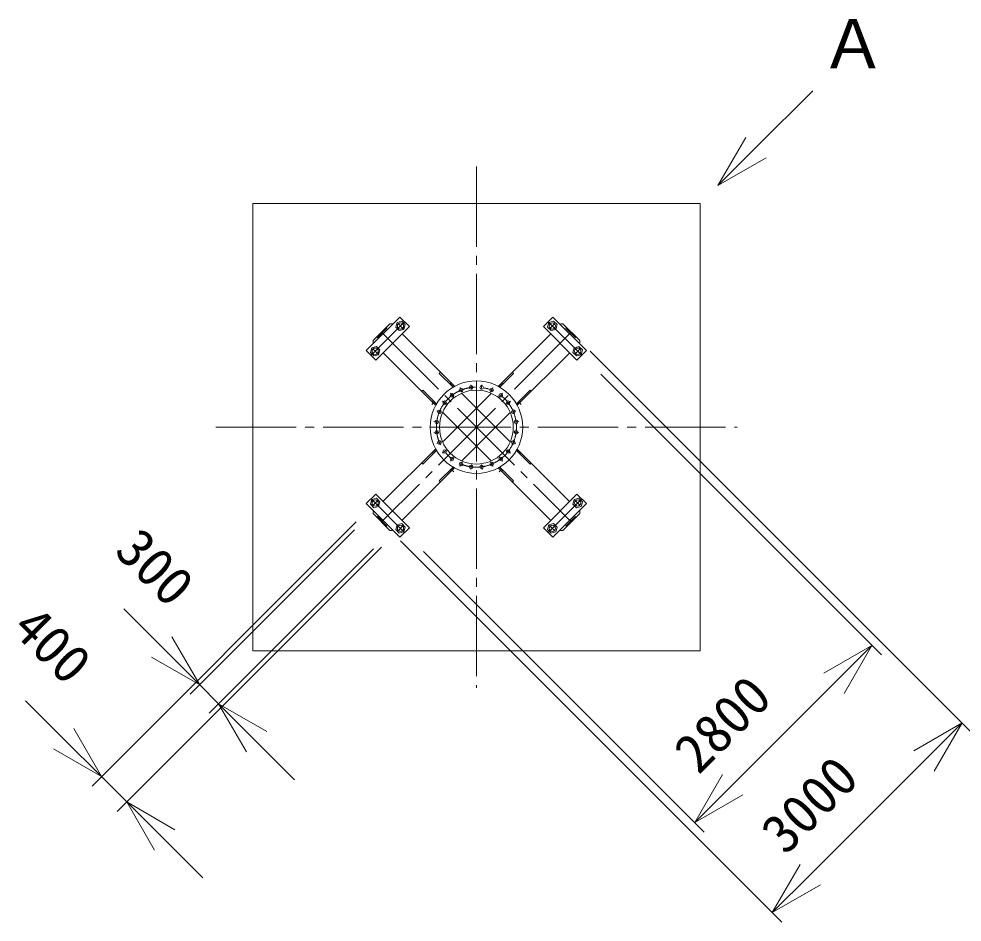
# Model space of a CAD drawing. Units: millimetres, scale not verified. Extents: x -28002 to 28035, y -36424 to 40779.
# Drawn here: x -23223 to -12680, y -33192 to -23095 of the extents above; entities that cross this region are included whole.
import ezdxf
from ezdxf.enums import TextEntityAlignment as Align

# ---------------------------------------------------------------- set-up
doc = ezdxf.new("R2010")
doc.units = ezdxf.units.MM
doc.header["$LTSCALE"] = 100
doc.linetypes.add('CHAIN2', pattern=[12, 9, -1, 1, -1])
for name, color, linetype, lineweight in [('0-2_12 常用一点鎖線', 3, 'CHAIN2', 18), ('0-4_05 寸法', 7, 'Continuous', 18), ('0-6_20 躯体・土木、外形線', 1, 'Continuous', 18), ('0-8_10 常用外形線', 3, 'Continuous', 18)]:
    doc.layers.add(name, color=color, linetype=linetype, lineweight=lineweight)
doc.styles.add('ＭＳ ゴシック', font='')
doc.styles.get('ＭＳ ゴシック').set_extended_font_data('MS Gothic')

msp = doc.modelspace()

# ---------------------------------------------------------------- linework, layer by layer
at = {"layer": '0-2_12 常用一点鎖線'}
for p, q in [((-18109.3, -24744.4), (-18109.4, -30572.6)), ((-18911.9, -26481.1), (-19286.7, -26855.9)), ((-18926.2, -26558.8), (-18985.6, -26499.4)), ((-17306.8, -26481.1), (-16932, -26855.9)), ((-17292.5, -26558.8), (-17233.1, -26499.4)), ((-19170, -26597.8), (-17048.7, -28719.1)), ((-17048.7, -26597.8), (-19170, -28719.1)), ((-19209, -26841.7), (-19268.4, -26782.3)), ((-17009.7, -26841.7), (-16950.3, -26782.3)), ((-18379.5, -27176.3), (-18392.9, -27189.7)), ((-18164.6, -27239.6), (-18171.9, -27184.4)), ((-18054.3, -27239.6), (-18047.1, -27184.4)), ((-17839.2, -27176.3), (-17825.8, -27189.7)), ((-18366.6, -27323.4), (-18400.5, -27279.2)), ((-18271.1, -27268.2), (-18292.5, -27216.8)), ((-17947.8, -27268.1), (-17926.5, -27216.7)), ((-17852.2, -27323.2), (-17818.4, -27279)), ((-18608.8, -27405.6), (-18578.2, -27374.9)), ((-18444.6, -27401.4), (-18488.8, -27367.5)), ((-17774.2, -27401.2), (-17730.1, -27367.3)), ((-17609.9, -27405.6), (-17640.5, -27374.9)), ((-18499.7, -27496.9), (-18551.2, -27475.6)), ((-17719.1, -27496.7), (-17667.6, -27475.4)), ((-18528.2, -27603.4), (-18583.4, -27596.2)), ((-17690.5, -27603.2), (-17635.3, -27595.9)), ((-21023.5, -27658.5), (-15195.2, -27658.5)), ((-18528.2, -27713.7), (-18583.4, -27721)), ((-17690.5, -27713.5), (-17635.3, -27720.7)), ((-18499.6, -27820.3), (-18551.1, -27841.6)), ((-17719, -27820), (-17667.5, -27841.3)), ((-18591.6, -27928.6), (-18578.2, -27942)), ((-18444.5, -27915.8), (-18488.6, -27949.7)), ((-17774.1, -27915.6), (-17729.9, -27949.5)), ((-17627.1, -27928.6), (-17640.5, -27942)), ((-18366.4, -27993.7), (-18400.3, -28037.9)), ((-17852, -27993.6), (-17818.1, -28037.7)), ((-18362.3, -28157.9), (-18392.9, -28127.3)), ((-18270.9, -28048.8), (-18292.2, -28100.3)), ((-18164.4, -28077.4), (-18171.6, -28132.5)), ((-18054.1, -28077.3), (-18046.8, -28132.5)), ((-17947.5, -28048.7), (-17926.2, -28100.2)), ((-17856.4, -28157.9), (-17825.8, -28127.3)), ((-18911.9, -28835.8), (-19286.7, -28461)), ((-16932, -28461), (-17306.8, -28835.8)), ((-19209, -28475.3), (-19268.4, -28534.7)), ((-17009.7, -28475.3), (-16950.3, -28534.7)), ((-18926.2, -28758.1), (-18985.6, -28817.5)), ((-17292.5, -28758.1), (-17233.1, -28817.5))]:
    msp.add_line(p, q, dxfattribs=at)
msp.add_circle((-18109.4, -27658.5), 447.5, dxfattribs=at)
at = {"layer": '0-4_05 寸法'}
for p, q in [((-16836.6, -26809.9), (-12575.5, -31071)), ((-16719.9, -27068), (-13582.8, -30205.1)), ((-19452.9, -28719.1), (-22405.7, -31672)), ((-19470.5, -28807.5), (-21308.5, -30645.5)), ((-18957.9, -28931.3), (-14696.9, -33192.3)), ((-19170, -29002), (-22122.8, -31954.8)), ((-19258.4, -29019.7), (-21096.4, -30857.6)), ((-18699.8, -29047.9), (-15562.7, -32185)), ((-21626.7, -30115.1), (-22051, -29690.9)), ((-21202.4, -30539.4), (-21626.7, -30115.1)), ((-13688.9, -30099.1), (-14113.1, -30523.3)), ((-21202.4, -30539.4), (-20990.3, -30751.5)), ((-14113.1, -30523.3), (-15244.5, -31654.7)), ((-22723.9, -31141.6), (-23148.1, -30717.4)), ((-20990.3, -30751.5), (-20566, -31175.8)), ((-12681.6, -30964.9), (-13105.9, -31389.2)), ((-22299.6, -31565.9), (-22723.9, -31141.6)), ((-20566, -31175.8), (-20141.8, -31600.1)), ((-13105.9, -31389.2), (-14378.7, -32662)), ((-22299.6, -31565.9), (-22016.8, -31848.7)), ((-15668.8, -32079), (-15244.5, -31654.7)), ((-22016.8, -31848.7), (-21592.5, -32273)), ((-21592.5, -32273), (-21168.3, -32697.3)), ((-14802.9, -33086.2), (-14378.7, -32662))]:
    msp.add_line(p, q, dxfattribs=at)
for points in [[(-15409.3, -24958.5), (-14985.1, -24534.2), (-14348.7, -23897.8)], [(-14871.4, -24647.9), (-15409.3, -24958.5), (-15098.8, -24420.5)], [(-21513, -30001.5), (-21202.4, -30539.4), (-21740.4, -30228.8)], [(-14226.8, -30409.7), (-13688.9, -30099.1), (-13999.4, -30637)], [(-20679.7, -31289.5), (-20990.3, -30751.5), (-20452.3, -31062.1)], [(-13219.5, -31275.5), (-12681.6, -30964.9), (-12992.2, -31502.8)], [(-22610.2, -31028), (-22299.6, -31565.9), (-22837.6, -31255.3)], [(-15130.8, -31768.4), (-15668.8, -32079), (-15358.2, -31541)], [(-21706.2, -32386.7), (-22016.8, -31848.7), (-21478.8, -32159.3)], [(-14265, -32775.6), (-14802.9, -33086.2), (-14492.3, -32548.3)]]:
    msp.add_lwpolyline(points, dxfattribs=at)
at = {"layer": '0-6_20 躯体・土木、外形線'}
for p, q in [((-20609.3, -25158.5), (-20609.3, -30158.5)), ((-20609.3, -25158.5), (-15609.3, -25158.5)), ((-15609.3, -25158.5), (-15609.3, -30158.5)), ((-15609.3, -30158.5), (-20609.3, -30158.5))]:
    msp.add_line(p, q, dxfattribs=at)
at = {"layer": '0-8_10 常用外形線'}
for p, q in [((-19109.9, -26551.9), (-19216, -26657.9)), ((-19109.9, -26551.9), (-19216, -26657.9)), ((-19117.1, -26544.6), (-19109.9, -26551.9)), ((-19116.1, -26545.7), (-19109.9, -26551.9)), ((-19051.4, -26504.2), (-19076.4, -26504.2)), ((-19051.4, -26504.2), (-19046.5, -26509.2)), ((-17171.9, -26508.9), (-17167.3, -26504.2)), ((-17167.3, -26504.2), (-17142.3, -26504.2)), ((-17142.3, -26504.2), (-17167.3, -26504.2)), ((-17167.3, -26504.2), (-17142.3, -26504.2)), ((-16955.1, -26691.4), (-17142.3, -26504.2)), ((-17142.3, -26504.2), (-16955.1, -26691.4)), ((-16955.1, -26691.4), (-17142.3, -26504.2)), ((-17101.4, -26544.5), (-17108.8, -26551.9)), ((-17101.6, -26544.6), (-17108.8, -26551.9)), ((-17102.6, -26545.7), (-17108.8, -26551.9)), ((-17002.7, -26657.9), (-17108.8, -26551.9)), ((-17108.8, -26551.9), (-17002.7, -26657.9)), ((-17108.8, -26551.9), (-17002.7, -26657.9)), ((-19223.2, -26650.7), (-19216, -26657.9)), ((-19222.2, -26651.7), (-19216, -26657.9)), ((-18939, -26616.7), (-18355.5, -27200.2)), ((-17864, -27201), (-17278.9, -26615.9)), ((-16995.5, -26650.7), (-17002.7, -26657.9)), ((-16995.7, -26650.9), (-17002.7, -26657.9)), ((-16996.5, -26651.7), (-17002.7, -26657.9)), ((-19263.6, -26716.4), (-19263.6, -26691.4)), ((-19263.6, -26691.4), (-19263.6, -26716.4)), ((-19263.6, -26716.4), (-19258.8, -26721.1)), ((-16959.8, -26721), (-16955.1, -26716.4)), ((-16955.1, -26691.4), (-16955.1, -26716.4)), ((-16955.1, -26716.4), (-16955.1, -26691.4)), ((-16955.1, -26691.4), (-16955.1, -26716.4)), ((-19151.1, -26828.8), (-18570.3, -27409.7)), ((-17651.9, -27413.2), (-17066.8, -26828.1)), ((-18509.4, -27044.5), (-18523.7, -27058.8)), ((-18370.6, -27212), (-18523.7, -27058.8)), ((-17848.1, -27212), (-17695, -27058.8)), ((-17709.3, -27044.5), (-17695, -27058.8)), ((-18391.9, -27163.9), (-18405.2, -27177.2)), ((-18367.1, -27188.6), (-18380.5, -27202)), ((-17851.6, -27188.6), (-17838.2, -27202)), ((-17826.8, -27163.9), (-17813.5, -27177.2)), ((-18720.8, -27256), (-18709, -27244.1)), ((-18555.8, -27397.3), (-18709, -27244.1)), ((-18482, -27819), (-17948.6, -27285.5)), ((-18273.6, -27282.1), (-17737.5, -27818.1)), ((-17662.9, -27397.3), (-17509.7, -27244.1)), ((-17497.9, -27256), (-17509.7, -27244.1)), ((-18603.9, -27375.9), (-18590.6, -27362.6)), ((-18579.2, -27400.7), (-18565.8, -27387.4)), ((-17639.5, -27400.7), (-17652.9, -27387.4)), ((-17614.8, -27375.9), (-17628.1, -27362.6)), ((-18485.8, -27494.2), (-17947, -28032.9)), ((-18272.5, -28033.7), (-17736.4, -27497.7)), ((-19149.9, -28486.9), (-18566.5, -27903.5)), ((-18555.8, -27919.7), (-18709, -28072.8)), ((-18579.2, -27916.3), (-18565.8, -27929.6)), ((-17662.9, -27919.7), (-17509.7, -28072.8)), ((-17655.7, -27900), (-17067.1, -28488.6)), ((-17639.5, -27916.3), (-17652.9, -27929.6)), ((-18603.9, -27941), (-18590.6, -27954.3)), ((-17614.8, -27941), (-17628.1, -27954.3)), ((-18937.8, -28699.1), (-18357, -28118.3)), ((-18723.3, -28058.5), (-18709, -28072.8)), ((-18370.6, -28104.9), (-18523.7, -28258.1)), ((-18391.9, -28153.1), (-18405.2, -28139.7)), ((-18367.1, -28128.3), (-18380.5, -28115)), ((-17865.2, -28114.8), (-17281.8, -28698.1)), ((-17851.6, -28128.3), (-17838.2, -28115)), ((-17848.1, -28104.9), (-17695, -28258.1)), ((-17826.8, -28153.1), (-17813.5, -28139.7)), ((-17495.4, -28058.5), (-17509.7, -28072.8)), ((-18511.9, -28270), (-18523.7, -28258.1)), ((-17706.8, -28270), (-17695, -28258.1)), ((-18964.9, -28888.8), (-19339.7, -28514.1)), ((-19263.6, -28600.6), (-19258.4, -28595.4)), ((-19263.6, -28625.6), (-19263.6, -28600.6)), ((-19263.6, -28600.6), (-19263.6, -28625.6)), ((-19263.6, -28625.6), (-19263.6, -28600.6)), ((-19263.6, -28625.6), (-19076.4, -28812.7)), ((-19076.4, -28812.7), (-19263.6, -28625.6)), ((-19263.6, -28625.6), (-19076.4, -28812.7)), ((-19223.2, -28666.3), (-19216, -28659)), ((-19223, -28666), (-19216, -28659)), ((-19222.2, -28665.2), (-19216, -28659)), ((-19109.9, -28765.1), (-19216, -28659)), ((-19109.9, -28765.1), (-19216, -28659)), ((-19109.9, -28765.1), (-19216, -28659)), ((-17142.3, -28812.7), (-16955.1, -28625.6)), ((-17002.7, -28659), (-17108.8, -28765.1)), ((-16996.5, -28665.2), (-17002.7, -28659)), ((-16959.8, -28595.9), (-16955.1, -28600.6)), ((-16955.1, -28625.5), (-16955.1, -28600.8)), ((-19117.1, -28772.3), (-19109.9, -28765.1)), ((-19116.9, -28772.1), (-19109.9, -28765.1)), ((-19116.1, -28771.3), (-19109.9, -28765.1)), ((-17102.6, -28771.3), (-17108.8, -28765.1)), ((-19051.4, -28812.7), (-19076.9, -28812.7)), ((-19076.4, -28812.7), (-19051.4, -28812.7)), ((-19051.4, -28812.7), (-19076.4, -28812.7)), ((-19051.4, -28812.7), (-19046.2, -28807.4)), ((-18858.9, -28782.8), (-18964.9, -28888.8)), ((-17172, -28808), (-17167.3, -28812.7)), ((-17142.3, -28812.7), (-17167.3, -28812.7))]:
    msp.add_line(p, q, dxfattribs=at)
for points in [[(-18858.9, -26534.2), (-18964.9, -26428.1), (-19339.7, -26802.9)], [(-17359.8, -26534.2), (-17253.8, -26428.1), (-16879, -26802.9)], [(-18858.9, -26534.2), (-19233.6, -26908.9), (-19339.7, -26802.9)], [(-19263.6, -26691.4), (-19076.4, -26504.2), (-19263.6, -26691.4)], [(-17359.8, -26534.2), (-16985, -26908.9), (-16879, -26802.9)], [(-18858.9, -28782.8), (-19233.6, -28408), (-19339.7, -28514.1)], [(-16985.1, -28408), (-17359.8, -28782.8), (-17253.8, -28888.8)], [(-16985.1, -28408), (-16879, -28514.1), (-17253.8, -28888.8)]]:
    msp.add_lwpolyline(points, dxfattribs=at)
for points in [[(-19010.9, -26541.3), (-18972.1, -26580.1), (-18919.1, -26565.9), (-18904.9, -26512.9), (-18943.7, -26474.1), (-18996.7, -26488.3)], [(-17313.8, -26541.3), (-17275, -26580.1), (-17222, -26565.9), (-17207.8, -26512.9), (-17246.6, -26474.1), (-17299.6, -26488.3)], [(-19293.7, -26824.1), (-19254.9, -26862.9), (-19201.9, -26848.7), (-19187.7, -26795.8), (-19226.5, -26757), (-19279.5, -26771.2)], [(-17031, -26824.1), (-16992.2, -26862.9), (-16939.2, -26848.7), (-16925, -26795.8), (-16963.8, -26757), (-17016.8, -26771.2)], [(-19293.7, -28521.2), (-19254.9, -28560), (-19201.9, -28545.8), (-19187.7, -28492.8), (-19226.5, -28454), (-19279.5, -28468.2)], [(-17031, -28521.2), (-16992.2, -28560), (-16939.2, -28545.8), (-16925, -28492.8), (-16963.8, -28454), (-17016.8, -28468.2)], [(-19010.9, -28804), (-18972.1, -28842.8), (-18919.1, -28828.6), (-18904.9, -28775.7), (-18943.7, -28736.9), (-18996.7, -28751.1)], [(-17313.8, -28804), (-17275, -28842.8), (-17222, -28828.6), (-17207.8, -28775.7), (-17246.6, -28736.9), (-17299.6, -28751.1)]]:
    msp.add_lwpolyline(points, close=True, dxfattribs=at)
for centre, radius in [((-18957.9, -26527.1), 35), ((-17260.8, -26527.1), 35), ((-19240.7, -26809.9), 35), ((-16978, -26809.9), 35), ((-18109.3, -27658.5), 517.5), ((-18167.9, -27214.9), 20), ((-18051.1, -27214.8), 20), ((-18109.3, -27658.5), 412.5), ((-18381.8, -27303.6), 20), ((-18280.7, -27245.1), 20), ((-17938.2, -27245), 20), ((-17837.1, -27303.4), 20), ((-18464.4, -27386.2), 20), ((-17754.4, -27386), 20), ((-18522.8, -27487.4), 20), ((-17696, -27487.1), 20), ((-18553, -27600.2), 20), ((-17665.7, -27599.9), 20), ((-18552.9, -27717), 20), ((-17665.7, -27716.7), 20), ((-18522.7, -27829.8), 20), ((-17695.9, -27829.6), 20), ((-18464.2, -27931), 20), ((-17754.3, -27930.8), 20), ((-18381.6, -28013.5), 20), ((-17836.8, -28013.4), 20), ((-18280.4, -28071.9), 20), ((-18167.6, -28102.1), 20), ((-18050.8, -28102.1), 20), ((-17938, -28071.8), 20), ((-19240.7, -28507), 35), ((-16978, -28507), 35), ((-18957.9, -28789.8), 35), ((-17260.8, -28789.8), 35)]:
    msp.add_circle(centre, radius, dxfattribs=at)

# ---------------------------------------------------------------- texts
at = {"layer": '0-4_05 寸法', "style": 'ＭＳ ゴシック'}
msp.add_text('Ａ', height=549.9, dxfattribs=at).set_placement((-14272.5, -23810.9), align=Align.BOTTOM_LEFT)
for s, rotation, p in [('300', 315, (-22265.4, -29153.6)), ('400', 315, (-23413.1, -30023.5)), ('2800', 45, (-15534.4, -31647.6)), ('3000', 45, (-14562.5, -32548.8))]:
    msp.add_text(s, height=439.9, rotation=rotation, dxfattribs=at).set_placement(p, align=Align.BOTTOM_LEFT)

doc.saveas('drawing.dxf')
